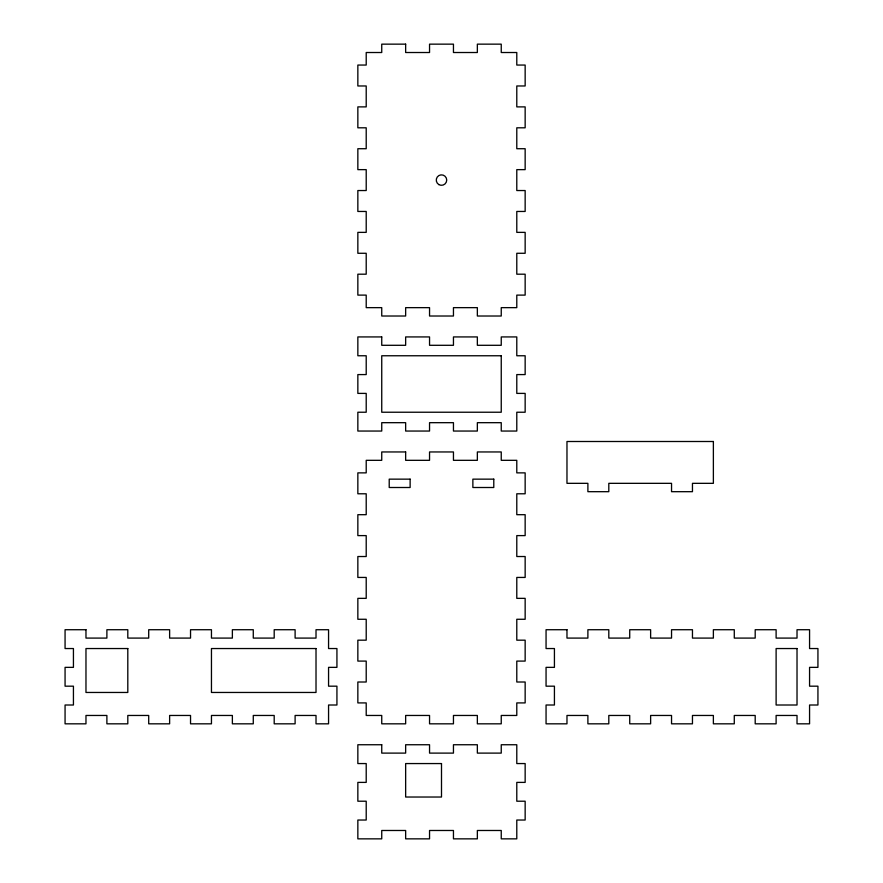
<?xml version="1.0" encoding="UTF-8"?>
<svg xmlns="http://www.w3.org/2000/svg" width="883" height="883" viewBox="0 0 883 883"><rect width="100%" height="100%" fill="white"/><g stroke="black" fill="none" stroke-linecap="round" stroke-linejoin="round"><path stroke-width="1.32" d="M405.65 44.15L381.743 44.15L381.743 52.516L366.213 52.516L366.213 65.055L357.847 65.055L357.847 85.971L366.213 85.971L366.213 106.887L357.847 106.887L357.847 127.803L366.213 127.803L366.213 148.719L357.847 148.719L357.847 169.635L366.213 169.635L366.213 190.54L357.847 190.54L357.847 211.456L366.213 211.456L366.213 232.372L357.847 232.372L357.847 253.278L366.213 253.278L366.213 274.194L357.847 274.194L357.847 295.11L366.213 295.11L366.213 307.648L381.743 307.648L381.743 316.015L405.65 316.015L405.65 307.648L429.546 307.648L429.546 316.015L453.454 316.015L453.454 307.648L477.35 307.648L477.35 316.015L501.246 316.015L501.246 307.648L516.787 307.648L516.787 295.11L525.153 295.11L525.153 274.194L516.787 274.194L516.787 253.278L525.153 253.278L525.153 232.372L516.787 232.372L516.787 211.456L525.153 211.456L525.153 190.54L516.787 190.54L516.787 169.635L525.153 169.635L525.153 148.719L516.787 148.719L516.787 127.803L525.153 127.803L525.153 106.887L516.787 106.887L516.787 85.971L525.153 85.971L525.153 65.055L516.787 65.055L516.787 52.516L501.246 52.516L501.246 44.15L477.35 44.15L477.35 52.516L453.454 52.516L453.454 44.15L429.546 44.15L429.546 52.516L405.65 52.516L405.65 44.15M381.743 336.931L357.847 336.931L357.847 355.761L366.213 355.761L366.213 374.58L357.847 374.58L357.847 393.399L366.213 393.399L366.213 412.229L357.847 412.229L357.847 431.047L381.743 431.047L381.743 422.681L405.65 422.681L405.65 431.047L429.546 431.047L429.546 422.681L453.454 422.681L453.454 431.047L477.35 431.047L477.35 422.681L501.246 422.681L501.246 431.047L516.787 431.047L516.787 412.229L525.153 412.229L525.153 393.399L516.787 393.399L516.787 374.58L525.153 374.58L525.153 355.761L516.787 355.761L516.787 336.931L501.246 336.931L501.246 345.297L477.35 345.297L477.35 336.931L453.454 336.931L453.454 345.297L429.546 345.297L429.546 336.931L405.65 336.931L405.65 345.297L381.743 345.297L381.743 336.931M501.246 355.761L381.743 355.761L381.743 412.229L501.246 412.229L501.246 355.761M713.376 441.5L566.974 441.5L566.974 483.332L587.89 483.332L587.89 491.688L608.806 491.688L608.806 483.332L671.544 483.332L671.544 491.688L692.46 491.688L692.46 483.332L713.376 483.332L713.376 441.5M405.65 451.953L381.743 451.953L381.743 460.319L366.213 460.319L366.213 472.869L357.847 472.869L357.847 493.785L366.213 493.785L366.213 514.69L357.847 514.69L357.847 535.606L366.213 535.606L366.213 556.522L357.847 556.522L357.847 577.438L366.213 577.438L366.213 598.354L357.847 598.354L357.847 619.27L366.213 619.27L366.213 640.175L357.847 640.175L357.847 661.091L366.213 661.091L366.213 682.007L357.847 682.007L357.847 702.912L366.213 702.912L366.213 715.462L381.743 715.462L381.743 723.828L405.65 723.828L405.65 715.462L429.546 715.462L429.546 723.828L453.454 723.828L453.454 715.462L477.35 715.462L477.35 723.828L501.246 723.828L501.246 715.462L516.787 715.462L516.787 702.912L525.153 702.912L525.153 682.007L516.787 682.007L516.787 661.091L525.153 661.091L525.153 640.175L516.787 640.175L516.787 619.27L525.153 619.27L525.153 598.354L516.787 598.354L516.787 577.438L525.153 577.438L525.153 556.522L516.787 556.522L516.787 535.606L525.153 535.606L525.153 514.69L516.787 514.69L516.787 493.785L525.153 493.785L525.153 472.869L516.787 472.869L516.787 460.319L501.246 460.319L501.246 451.953L477.35 451.953L477.35 460.319L453.454 460.319L453.454 451.953L429.546 451.953L429.546 460.319L405.65 460.319L405.65 451.953M410.131 479.149L389.215 479.149L389.215 487.504L410.131 487.504L410.131 479.149M493.785 479.149L472.869 479.149L472.869 487.504L493.785 487.504L493.785 479.149M85.971 629.722L65.066 629.722L65.066 648.541L73.432 648.541L73.432 667.36L65.066 667.36L65.066 686.179L73.432 686.179L73.432 705.009L65.066 705.009L65.066 723.828L85.971 723.828L85.971 715.462L106.887 715.462L106.887 723.828L127.803 723.828L127.803 715.462L148.708 715.462L148.708 723.828L169.624 723.828L169.624 715.462L190.54 715.462L190.54 723.828L211.456 723.828L211.456 715.462L232.372 715.462L232.372 723.828L253.278 723.828L253.278 715.462L274.194 715.462L274.194 723.828L295.11 723.828L295.11 715.462L316.015 715.462L316.015 723.828L328.564 723.828L328.564 705.009L336.931 705.009L336.931 686.179L328.564 686.179L328.564 667.36L336.931 667.36L336.931 648.541L328.564 648.541L328.564 629.722L316.015 629.722L316.015 638.089L295.11 638.089L295.11 629.722L274.194 629.722L274.194 638.089L253.278 638.089L253.278 629.722L232.372 629.722L232.372 638.089L211.456 638.089L211.456 629.722L190.54 629.722L190.54 638.089L169.624 638.089L169.624 629.722L148.708 629.722L148.708 638.089L127.803 638.089L127.803 629.722L106.887 629.722L106.887 638.089L85.971 638.089L85.971 629.722M566.974 629.722L546.058 629.722L546.058 648.541L554.425 648.541L554.425 667.36L546.058 667.36L546.058 686.179L554.425 686.179L554.425 705.009L546.058 705.009L546.058 723.828L566.974 723.828L566.974 715.462L587.89 715.462L587.89 723.828L608.806 723.828L608.806 715.462L629.722 715.462L629.722 723.828L650.628 723.828L650.628 715.462L671.544 715.462L671.544 723.828L692.46 723.828L692.46 715.462L713.376 715.462L713.376 723.828L734.281 723.828L734.281 715.462L755.197 715.462L755.197 723.828L776.113 723.828L776.113 715.462L797.018 715.462L797.018 723.828L809.568 723.828L809.568 705.009L817.934 705.009L817.934 686.179L809.568 686.179L809.568 667.36L817.934 667.36L817.934 648.541L809.568 648.541L809.568 629.722L797.018 629.722L797.018 638.089L776.113 638.089L776.113 629.722L755.197 629.722L755.197 638.089L734.281 638.089L734.281 629.722L713.376 629.722L713.376 638.089L692.46 638.089L692.46 629.722L671.544 629.722L671.544 638.089L650.628 638.089L650.628 629.722L629.722 629.722L629.722 638.089L608.806 638.089L608.806 629.722L587.89 629.722L587.89 638.089L566.974 638.089L566.974 629.722M127.803 648.541L85.971 648.541L85.971 692.46L127.803 692.46L127.803 648.541M316.015 648.541L211.456 648.541L211.456 692.46L316.015 692.46L316.015 648.541M797.018 648.541L776.113 648.541L776.113 705.009L797.018 705.009L797.018 648.541M381.743 744.744L357.847 744.744L357.847 763.563L366.213 763.563L366.213 782.393L357.847 782.393L357.847 801.212L366.213 801.212L366.213 820.031L357.847 820.031L357.847 838.85L381.743 838.85L381.743 830.484L405.65 830.484L405.65 838.85L429.546 838.85L429.546 830.484L453.454 830.484L453.454 838.85L477.35 838.85L477.35 830.484L501.246 830.484L501.246 838.85L516.787 838.85L516.787 820.031L525.153 820.031L525.153 801.212L516.787 801.212L516.787 782.393L525.153 782.393L525.153 763.563L516.787 763.563L516.787 744.744L501.246 744.744L501.246 753.111L477.35 753.111L477.35 744.744L453.454 744.744L453.454 753.111L429.546 753.111L429.546 744.744L405.65 744.744L405.65 753.111L381.743 753.111L381.743 744.744M441.5 763.563L405.65 763.563L405.65 797.029L441.5 797.029L441.5 763.563M438.884 184.613A5.232 5.232 0 0 0 446.721 180.088A5.232 5.232 0 0 0 438.884 175.551A5.232 5.232 0 0 0 438.884 184.613"/></g></svg>
